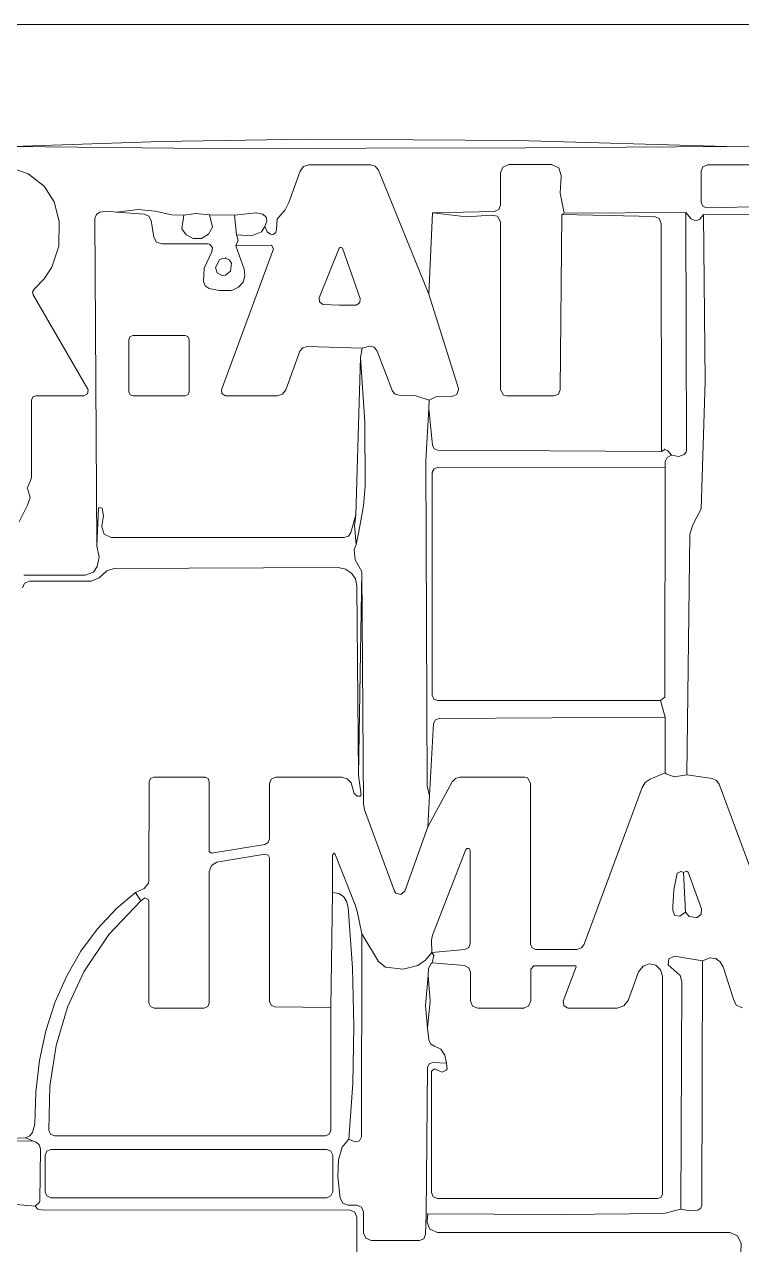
# Model space of a CAD drawing. Extents: x 0 to 650, y 0 to 488.
# Drawn here: x 338.6 to 410, y 366.4 to 488 of the extents above; entities that cross this region are included whole.
import ezdxf

# ---------------------------------------------------------------- set-up
doc = ezdxf.new("R2010")
doc.units = 0
doc.linetypes.add('Solid', pattern=[0])
doc.layers.add('Layer 1', color=7, linetype='Solid', lineweight=0)

msp = doc.modelspace()

# ---------------------------------------------------------------- linework, layer by layer
at = {"layer": 'Layer 1', "color": 7, "linetype": 'Solid', "lineweight": 0}
msp.add_line((0, 488), (650, 488), dxfattribs=at)
at = {"layer": 'Layer 1', "color": 254, "linetype": 'Solid', "lineweight": 0}
for p, q in [((366.91, 476.55), (352.19, 476.32)), ((387.7, 476.43), (366.91, 476.55)), ((366.91, 476.55), (366.91, 476.55)), ((352.19, 476.32), (337.48, 475.84)), ((408.5, 475.82), (387.7, 476.43)), ((401.31, 468.85), (392.1, 469.07)), ((401.78, 468.65), (401.31, 468.85)), ((401.98, 468.18), (401.78, 468.65)), ((402.02, 445.45), (401.98, 468.18)), ((345.98, 439.76), (345.82, 436.06)), ((346.01, 439.86), (345.98, 439.76)), ((346.33, 439.81), (346.01, 439.86)), ((346.32, 438.06), (346.46, 439.03)), ((346.46, 439.03), (346.33, 439.81)), ((371.6, 439.13), (371.09, 437.39)), ((346.3, 437.94), (346.32, 438.06)), ((346.53, 437.21), (346.3, 437.94)), ((347.23, 436.89), (346.53, 437.21)), ((370.44, 436.89), (347.23, 436.89)), ((370.85, 437.03), (370.44, 436.89)), ((371.09, 437.39), (370.85, 437.03)), ((345.26, 432.53), (346.03, 432.87)), ((346.03, 432.87), (346.82, 433.57)), ((346.82, 433.57), (347.52, 433.8)), ((347.52, 433.8), (369.84, 433.88)), ((369.84, 433.88), (370.55, 433.74)), ((370.55, 433.74), (371.15, 433.34)), ((371.15, 433.34), (371.55, 432.75)), ((338.41, 431.86), (338.61, 432.33)), ((338.61, 432.33), (339.09, 432.53)), ((339.09, 432.53), (345.26, 432.53)), ((371.55, 432.75), (371.7, 432.04)), ((371.7, 432.04), (371.87, 413.19)), ((349.66, 401.52), (347.77, 399.91)), ((369.89, 401.4), (369.27, 401.51)), ((370.35, 401.13), (369.89, 401.4)), ((347.01, 397.32), (350.2, 400.67)), ((370.68, 400.66), (370.35, 401.13)), ((370.35, 401.13), (370.35, 401.13)), ((370.35, 401.13), (370.35, 401.13)), ((370.83, 400.02), (370.68, 400.66)), ((371.25, 394.01), (370.83, 400.02)), ((347.77, 399.91), (345.87, 397.88)), ((345.87, 397.88), (344.23, 395.67)), ((344.5, 393.6), (347.01, 397.32)), ((344.23, 395.67), (342.81, 393.21)), ((371.4, 388.16), (371.25, 394.01)), ((342.81, 393.21), (341.67, 390.61)), ((342.88, 390.08), (344.5, 393.6)), ((344.5, 393.6), (344.5, 393.6)), ((344.5, 393.6), (344.5, 393.6)), ((341.67, 390.61), (340.74, 387.73)), ((341.75, 386.28), (342.88, 390.08)), ((369.11, 390.04), (369.11, 377.81)), ((371.28, 382.47), (371.4, 388.16)), ((340.74, 387.73), (340.1, 384.76)), ((341.14, 382.21), (341.75, 386.28)), ((340.1, 384.76), (339.72, 381.61)), ((341.02, 377.85), (341.14, 382.21)), ((370.88, 376.94), (371.28, 382.47)), ((339.72, 381.61), (339.62, 378.43)), ((339.62, 378.43), (339.42, 377.59)), ((339.13, 377.28), (338.72, 377.06)), ((339.42, 377.59), (339.13, 377.28)), ((341.2, 377.45), (341.02, 377.85)), ((341.61, 377.28), (341.2, 377.45)), ((368.57, 377.28), (341.61, 377.28)), ((368.95, 377.44), (368.57, 377.28)), ((369.11, 377.81), (368.95, 377.44)), ((340.82, 375.74), (340.65, 375.34)), ((341.22, 375.91), (340.82, 375.74)), ((368.72, 375.91), (341.22, 375.91)), ((369.12, 375.74), (368.72, 375.91)), ((369.29, 375.34), (369.12, 375.74)), ((340.65, 375.34), (340.65, 371.68)), ((369.29, 371.68), (369.29, 375.34)), ((340.65, 371.68), (340.82, 371.28)), ((340.82, 371.28), (341.22, 371.11)), ((341.22, 371.11), (368.72, 371.11)), ((368.72, 371.11), (369.12, 371.28)), ((369.12, 371.28), (369.29, 371.68)), ((339.66, 370.26), (339.95, 369.98)), ((339.95, 369.98), (340.31, 369.89)), ((340.31, 369.89), (371.02, 369.85)), ((371.02, 369.85), (371.5, 369.66)), ((371.5, 369.66), (371.7, 369.18)), ((371.7, 369.18), (371.7, 369.18)), ((371.7, 369.18), (371.72, 352.98)), ((378.67, 368.73), (378.68, 368.79)), ((378.96, 367.96), (378.67, 368.73)), ((378.68, 368.79), (378.76, 369.51)), ((379.72, 367.63), (378.96, 367.96)), ((408.83, 367.63), (379.72, 367.63)), ((409.6, 367.32), (408.83, 367.63)), ((409.94, 366.56), (409.6, 367.32)), ((409.76, 361.35), (409.94, 366.56))]:
    msp.add_line(p, q, dxfattribs=at)
at = {"layer": 'Layer 1', "color": 250, "linetype": 'Solid', "lineweight": 0}
for p, q in [((356.75, 475.62), (337.48, 475.84)), ((408.5, 475.82), (388.51, 475.69)), ((404.46, 469.26), (392.32, 469.21)), ((355.67, 469.16), (354.47, 468.98)), ((357.01, 469.03), (355.67, 469.16)), ((361.68, 469.22), (359.52, 468.98)), ((362.32, 469.1), (361.68, 469.22)), ((362.66, 468.81), (362.32, 469.1)), ((362.54, 467.87), (362.73, 468.41)), ((362.73, 468.41), (362.66, 468.81)), ((362.66, 468.81), (362.66, 468.81)), ((362.66, 468.81), (362.66, 468.81)), ((359.89, 466.49), (359.71, 467.05)), ((359.64, 465.93), (359.89, 466.49)), ((402.6, 444.86), (403.02, 445.07)), ((378.7, 412.09), (378.57, 444.54)), ((402.39, 444.44), (402.6, 444.86)), ((402.39, 443.82), (402.39, 444.44)), ((345.82, 436.06), (346.05, 434.92)), ((371.44, 435.66), (371.63, 436.2)), ((371.54, 434.64), (371.44, 435.66)), ((371.44, 435.66), (371.44, 435.66)), ((346.05, 434.92), (345.85, 433.99)), ((372.18, 433.51), (371.54, 434.64)), ((344.66, 433.12), (338.53, 433.12)), ((345.46, 433.44), (344.66, 433.12)), ((345.85, 433.99), (345.46, 433.44)), ((345.85, 433.99), (345.85, 433.99)), ((402.38, 418.99), (401.92, 420.63)), ((402.5, 413.32), (402.4, 413.44)), ((403.27, 413.03), (402.5, 413.32)), ((402.5, 413.32), (402.5, 413.32)), ((404.53, 413.22), (403.27, 413.03)), ((403.94, 403.62), (403.57, 403.43)), ((403.97, 403.61), (403.94, 403.62)), ((404.21, 403.5), (403.97, 403.61)), ((403.57, 403.43), (403.26, 401.78)), ((403.26, 401.78), (403.15, 400.13)), ((403.15, 400.13), (403.16, 399.71)), ((403.16, 399.71), (403.35, 399.23)), ((403.35, 399.23), (403.86, 399.14)), ((403.86, 399.14), (404.4, 399.57)), ((370.88, 376.94), (370.23, 376.13)), ((339.51, 376.75), (339.77, 376.65)), ((339.77, 376.65), (340.08, 376.37)), ((340.08, 376.37), (340.19, 375.97)), ((340.19, 375.97), (340.13, 370.75)), ((370.23, 376.13), (369.87, 374.88)), ((369.87, 374.88), (369.8, 373.19)), ((369.8, 373.19), (370.02, 371.06)), ((370.02, 371.06), (370.3, 370.56)), ((340.11, 370.65), (339.66, 370.26)), ((340.13, 370.75), (340.11, 370.65)), ((370.3, 370.56), (370.84, 370.36)), ((370.84, 370.36), (371.7, 370.36)), ((371.7, 370.36), (372.17, 370.16)), ((372.17, 370.16), (372.37, 369.69)), ((372.37, 369.69), (372.37, 367.59)), ((378.54, 367.43), (378.61, 369.46)), ((372.37, 367.59), (372.59, 367.07)), ((378.36, 367.02), (378.54, 367.43)), ((372.59, 367.07), (373.11, 366.85)), ((373.11, 366.85), (377.94, 366.85)), ((377.94, 366.85), (378.36, 367.02))]:
    msp.add_line(p, q, dxfattribs=at)
at = {"layer": 'Layer 1', "color": 252, "linetype": 'Solid', "lineweight": 0}
for p, q in [((388.51, 475.69), (356.75, 475.62)), ((347.76, 469.29), (350.53, 469.08)), ((350.53, 469.08), (350.98, 468.89)), ((350.98, 468.89), (351.21, 468.46)), ((351.21, 468.46), (351.49, 466.79)), ((392.32, 469.21), (392.1, 469.07)), ((406.37, 452.43), (406.21, 469.06)), ((359.71, 467.05), (361.22, 466.92)), ((361.22, 466.92), (362.2, 467.34)), ((362.2, 467.34), (362.54, 467.87)), ((362.2, 467.34), (362.2, 467.34)), ((351.49, 466.79), (351.76, 466.32)), ((351.76, 466.32), (352.27, 466.13)), ((352.27, 466.13), (356.86, 466.13)), ((356.86, 466.13), (357.02, 466.1)), ((357.02, 466.1), (357.33, 465.78)), ((357.33, 465.78), (357.25, 465.33)), ((360.46, 463.61), (359.64, 465.93)), ((357.25, 465.33), (356.48, 463.7)), ((358.01, 464.54), (357.63, 463.79)), ((358.28, 464.69), (358.01, 464.54)), ((358.62, 464.72), (358.28, 464.69)), ((358.97, 464.55), (358.62, 464.72)), ((359.2, 464.22), (358.97, 464.55)), ((356.48, 463.7), (356.42, 462.39)), ((357.63, 463.79), (357.63, 463.77)), ((357.63, 463.77), (357.79, 463.24)), ((357.79, 463.24), (358.3, 462.98)), ((358.61, 463.01), (359.1, 463.41)), ((359.1, 463.41), (359.2, 464.22)), ((360.55, 462.95), (360.46, 463.61)), ((356.42, 462.39), (356.6, 461.96)), ((356.6, 461.96), (356.99, 461.69)), ((358.3, 462.98), (358.61, 463.01)), ((359.92, 461.81), (360.36, 462.31)), ((360.36, 462.31), (360.55, 462.95)), ((356.99, 461.69), (357.99, 461.48)), ((357.99, 461.48), (359.14, 461.5)), ((359.14, 461.5), (359.32, 461.53)), ((359.32, 461.53), (359.92, 461.81)), ((405.96, 439.75), (406.37, 452.43)), ((402.34, 445.65), (402.02, 445.45)), ((402.66, 445.52), (402.34, 445.65)), ((403.02, 445.07), (402.66, 445.52)), ((402.37, 421), (402.39, 443.82)), ((371.46, 438.04), (371.6, 439.13)), ((405.15, 438.14), (405.96, 439.75)), ((371.63, 436.2), (371.46, 438.04)), ((404.86, 437.23), (405.15, 438.14)), ((404.53, 413.22), (404.86, 437.23)), ((372.18, 433.51), (371.87, 413.19)), ((401.92, 420.63), (402.37, 420.97)), ((402.37, 420.97), (402.37, 421)), ((402.4, 413.44), (402.38, 418.99)), ((404.21, 403.5), (404.4, 399.57)), ((350.2, 400.67), (349.66, 401.52)), ((369.27, 401.51), (369.11, 390.04)), ((379, 390.68), (378.81, 393.24)), ((378.73, 387.99), (379, 390.68)), ((338.72, 377.06), (339.51, 376.75)), ((378.76, 369.51), (378.61, 369.46))]:
    msp.add_line(p, q, dxfattribs=at)
at = {"layer": 'Layer 1', "color": 47, "linetype": 'Solid', "lineweight": 0}
for p, q in [((388.51, 475.69), (356.75, 475.62)), ((338.98, 473.12), (336.97, 473.8)), ((340.58, 471.87), (338.98, 473.12)), ((366.05, 473.37), (364.93, 470.25)), ((366.37, 473.83), (366.05, 473.37)), ((366.9, 474.01), (366.37, 473.83)), ((373.05, 474.01), (366.9, 474.01)), ((373.53, 473.86), (373.05, 474.01)), ((373.85, 473.47), (373.53, 473.86)), ((378.87, 461.13), (373.85, 473.47)), ((386.24, 473.79), (386, 473.2)), ((386, 473.2), (386, 469.99)), ((386.83, 474.03), (386.24, 473.79)), ((391.06, 474.03), (386.83, 474.03)), ((391.79, 473.71), (391.06, 474.03)), ((392.04, 472.95), (391.79, 473.71)), ((392.03, 472.86), (392.04, 472.95)), ((406.15, 473.82), (405.97, 473.38)), ((405.97, 473.38), (405.97, 470.28)), ((406.59, 474), (406.15, 473.82)), ((427.3, 474), (406.59, 474)), ((341.55, 470.32), (340.58, 471.87)), ((391.95, 471.18), (392.03, 472.86)), ((392.32, 469.21), (391.95, 471.18)), ((342.05, 468.36), (341.55, 470.32)), ((364.57, 469.53), (364.11, 469.02)), ((364.93, 470.25), (364.57, 469.53)), ((385.39, 469.36), (379.22, 469.23)), ((385.82, 469.55), (385.39, 469.36)), ((386, 469.99), (385.82, 469.55)), ((405.97, 470.28), (406.13, 469.89)), ((406.13, 469.89), (406.51, 469.71)), ((406.51, 469.71), (412.98, 469.85)), ((342.01, 465.92), (342.05, 468.36)), ((363.75, 468.59), (363.69, 467.59)), ((364.11, 469.02), (363.75, 468.59)), ((362.78, 467.35), (362.54, 467.87)), ((363.11, 467.1), (362.78, 467.35)), ((363.34, 467.08), (363.11, 467.1)), ((363.37, 467.08), (363.34, 467.08)), ((363.64, 467.27), (363.37, 467.08)), ((363.69, 467.59), (363.64, 467.27)), ((341.33, 463.81), (342.01, 465.92)), ((340.57, 462.64), (341.33, 463.81)), ((341.33, 463.81), (341.33, 463.81)), ((339.56, 461.61), (340.57, 462.64)), ((339.41, 461.36), (339.56, 461.61)), ((339.46, 461.07), (339.41, 461.36)), ((344.9, 451.66), (339.46, 461.07)), ((372.94, 455.95), (372.23, 455.75)), ((373.43, 455.84), (372.94, 455.95)), ((372.48, 448.38), (372.07, 454.83)), ((373.71, 455.45), (373.43, 455.84)), ((373.43, 455.84), (373.43, 455.84)), ((375.24, 451.47), (373.71, 455.45)), ((339.43, 450.88), (339.75, 451.01)), ((339.75, 451.01), (344.52, 451.01)), ((344.52, 451.01), (344.87, 451.18)), ((344.87, 451.18), (344.94, 451.56)), ((344.94, 451.56), (344.9, 451.66)), ((375.51, 451.15), (375.24, 451.47)), ((375.92, 451.06), (375.51, 451.15)), ((377.55, 451.01), (375.92, 451.06)), ((378.88, 450.58), (377.55, 451.01)), ((339.3, 450.56), (339.43, 450.88)), ((339.3, 442.83), (339.3, 450.56)), ((378.85, 449.74), (378.57, 444.54)), ((372.53, 441.97), (372.48, 448.38)), ((339.14, 442.41), (339.3, 442.83)), ((338.88, 441.78), (339.14, 442.41)), ((338.93, 441.66), (338.88, 441.78)), ((339.17, 440.88), (338.93, 441.66)), ((372.36, 440.03), (372.53, 441.97)), ((338.08, 438.45), (338.92, 440.1)), ((338.92, 440.1), (339.17, 440.88)), ((371.89, 437.49), (372.36, 440.03)), ((371.63, 436.2), (371.89, 437.49)), ((372.36, 410.31), (372.18, 433.51)), ((378.7, 412.09), (378.92, 411.19)), ((372.47, 409.74), (372.36, 410.31)), ((375.45, 401.64), (372.47, 409.74)), ((378.76, 408.05), (376.46, 401.65)), ((375.58, 401.45), (375.45, 401.64)), ((376.07, 401.31), (375.58, 401.45)), ((376.46, 401.65), (376.07, 401.31)), ((373.84, 394.63), (372.18, 397.41)), ((379.15, 395.53), (378.52, 394.78)), ((379.35, 395.23), (379.15, 395.53)), ((379.18, 394.5), (379.35, 395.23)), ((374.55, 394.09), (373.84, 394.63)), ((376.31, 393.88), (374.55, 394.09)), ((377.77, 394.25), (376.31, 393.88)), ((378.52, 394.78), (377.77, 394.25)), ((377.77, 394.25), (377.77, 394.25)), ((377.77, 394.25), (377.77, 394.25)), ((378.72, 384.07), (378.89, 384.44)), ((378.89, 384.44), (379.27, 384.58)), ((379.27, 384.58), (380.61, 384.5)), ((378.61, 369.46), (378.72, 384.06)), ((378.72, 384.06), (378.72, 384.07)), ((339.51, 376.75), (333.21, 376.84))]:
    msp.add_line(p, q, dxfattribs=at)
at = {"layer": 'Layer 1', "color": 8, "linetype": 'Solid', "lineweight": 0}
for p, q in [((494.97, 475.79), (408.5, 475.82)), ((346.12, 469.31), (345.76, 469.07)), ((346.91, 469.4), (346.12, 469.31)), ((347.76, 469.29), (346.91, 469.4)), ((345.76, 469.07), (345.62, 468.66)), ((345.62, 468.66), (345.82, 436.06)), ((379.22, 469.23), (378.87, 461.13)), ((413.99, 469.04), (406.21, 469.06)), ((372.23, 455.75), (372.07, 454.83)), ((378.85, 449.74), (378.88, 450.58)), ((378.92, 411.19), (378.76, 408.05)), ((372.18, 397.41), (372.15, 377.16)), ((378.84, 393.95), (378.81, 393.24)), ((379.09, 394.43), (378.84, 393.95)), ((379.18, 394.5), (379.09, 394.43)), ((379.09, 394.43), (379.09, 394.43)), ((378.73, 387.99), (378.85, 386.82)), ((378.85, 386.82), (379.03, 386.42)), ((379.03, 386.42), (379.41, 386.2)), ((379.41, 386.2), (380.06, 385.89)), ((380.06, 385.89), (380.06, 385.89)), ((380.06, 385.89), (380.45, 385.32)), ((380.45, 385.32), (380.61, 384.5)), ((371.43, 376.7), (370.88, 376.94)), ((372.15, 377.16), (371.96, 376.77)), ((371.53, 376.67), (371.43, 376.7)), ((371.96, 376.77), (371.53, 376.67)), ((337.78, 370.43), (339.66, 370.26))]:
    msp.add_line(p, q, dxfattribs=at)
at = {"layer": 'Layer 1', "color": 59, "linetype": 'Solid', "lineweight": 0}
for p, q in [((349.93, 469.56), (347.76, 469.29)), ((351.62, 469.39), (349.93, 469.56)), ((353.27, 469.03), (351.62, 469.39)), ((404.96, 468.62), (404.46, 469.26)), ((354.47, 468.98), (353.27, 469.03)), ((359.52, 468.98), (357.01, 469.03)), ((405.45, 468.42), (404.96, 468.62)), ((405.84, 468.59), (405.45, 468.42)), ((406.21, 469.06), (405.84, 468.59)), ((378.57, 444.54), (378.7, 412.09)), ((378.81, 393.24), (378.53, 390.24)), ((378.53, 390.24), (378.73, 387.99))]:
    msp.add_line(p, q, dxfattribs=at)
at = {"layer": 'Layer 1', "color": 251, "linetype": 'Solid', "lineweight": 0}
for p, q in [((404.46, 469.26), (404.52, 445.58)), ((354.47, 468.98), (354.27, 467.63)), ((357.33, 467.79), (357.01, 469.03)), ((359.52, 468.98), (359.71, 467.05)), ((354.27, 467.63), (354.69, 467.04)), ((354.69, 467.04), (355.41, 466.66)), ((356.22, 466.68), (356.92, 467.09)), ((356.92, 467.09), (357.33, 467.79)), ((355.41, 466.66), (356.22, 466.68)), ((403.76, 444.96), (403.02, 445.07)), ((404.28, 445.14), (403.76, 444.96)), ((404.48, 445.39), (404.28, 445.14)), ((404.28, 445.14), (404.28, 445.14)), ((404.52, 445.58), (404.48, 445.39)), ((403.32, 395.16), (402.74, 394.92)), ((406.1, 394.71), (403.32, 395.16)), ((402.74, 394.92), (402.7, 394.3)), ((402.7, 394.3), (402.97, 394.04)), ((402.97, 394.04), (403.87, 393.23)), ((403.87, 393.23), (404.03, 392.75)), ((404.03, 392.75), (404.04, 392.63)), ((404.04, 392.63), (403.94, 369.98))]:
    msp.add_line(p, q, dxfattribs=at)
at = {"layer": 'Layer 1', "color": 9, "linetype": 'Solid', "lineweight": 0}
for p, q in [((382.61, 468.83), (379.22, 469.23)), ((385.06, 469), (382.61, 468.83)), ((385.68, 468.88), (385.06, 469)), ((386, 468.33), (385.68, 468.88)), ((386, 468.25), (386, 468.33)), ((386, 451.58), (386, 468.25)), ((392.1, 469.07), (391.95, 451.58)), ((358.22, 451.59), (363.4, 465.65)), ((363.15, 466), (359.64, 465.93)), ((363.2, 466), (363.15, 466)), ((363.4, 465.65), (363.2, 466)), ((369.92, 465.72), (367.95, 460.77)), ((370.04, 465.77), (369.92, 465.72)), ((370.09, 465.77), (370.04, 465.77)), ((370.14, 465.77), (370.09, 465.77)), ((370.26, 465.71), (370.14, 465.77)), ((372.04, 460.69), (370.26, 465.71)), ((367.95, 460.77), (367.97, 460.37)), ((378.87, 461.13), (381.81, 451.74)), ((367.97, 460.37), (368.28, 460.12)), ((368.28, 460.12), (368.34, 460.11)), ((368.34, 460.11), (369.98, 460.04)), ((369.98, 460.04), (371.63, 460.04)), ((371.63, 460.04), (371.69, 460.05)), ((371.69, 460.05), (372, 460.29)), ((372, 460.29), (372.04, 460.69)), ((349.11, 456.87), (348.99, 456.59)), ((348.99, 456.59), (349.01, 451.39)), ((349.39, 456.99), (349.11, 456.87)), ((354.59, 457.01), (349.39, 456.99)), ((354.87, 456.89), (354.59, 457.01)), ((354.99, 456.61), (354.87, 456.89)), ((355.01, 451.41), (354.99, 456.61)), ((366.75, 455.92), (366.31, 455.79)), ((372.23, 455.75), (366.75, 455.92)), ((366.03, 455.43), (364.61, 451.59)), ((366.31, 455.79), (366.03, 455.43)), ((372.07, 454.83), (371.6, 439.13)), ((349.01, 451.39), (349.13, 451.11)), ((349.13, 451.11), (349.41, 450.99)), ((349.41, 450.99), (354.61, 451.01)), ((354.61, 451.01), (354.89, 451.13)), ((354.89, 451.13), (355.01, 451.41)), ((358.25, 451.23), (358.22, 451.59)), ((358.54, 451.02), (358.25, 451.23)), ((358.62, 451.01), (358.54, 451.02)), ((363.77, 451.01), (358.62, 451.01)), ((364.28, 451.17), (363.77, 451.01)), ((364.61, 451.59), (364.28, 451.17)), ((381.66, 451.12), (381.16, 450.92)), ((381.83, 451.63), (381.66, 451.12)), ((381.81, 451.74), (381.83, 451.63)), ((386.31, 451.06), (386, 451.58)), ((386.59, 450.99), (386.31, 451.06)), ((391.77, 451.16), (391.35, 450.99)), ((391.95, 451.58), (391.77, 451.16)), ((379.56, 450.9), (378.88, 450.58)), ((381.16, 450.92), (379.56, 450.9)), ((391.35, 450.99), (386.59, 450.99)), ((379.22, 446.09), (378.85, 449.74)), ((379.4, 445.73), (379.22, 446.09)), ((379.77, 445.59), (379.4, 445.73)), ((402.02, 445.45), (379.77, 445.59)), ((379.73, 443.84), (379.38, 443.71)), ((402.39, 443.82), (379.73, 443.84)), ((379.38, 443.71), (379.2, 443.38)), ((379.2, 443.38), (379.2, 443.31)), ((379.2, 443.31), (379.2, 421.19)), ((379.2, 421.19), (379.2, 421.19)), ((379.2, 421.19), (379.37, 420.79)), ((379.37, 420.79), (379.77, 420.63)), ((379.77, 420.63), (401.92, 420.63)), ((379.34, 418.34), (378.92, 411.19)), ((379.51, 418.71), (379.34, 418.34)), ((379.89, 418.86), (379.51, 418.71)), ((402.38, 418.99), (379.89, 418.86)), ((400.89, 412.8), (402.4, 413.44)), ((351.02, 412.55), (351, 402.75)), ((351.15, 412.87), (351.02, 412.55)), ((351.47, 413), (351.15, 412.87)), ((356.59, 413), (351.47, 413)), ((356.88, 412.88), (356.59, 413)), ((356.59, 413), (356.59, 413)), ((357, 412.58), (356.88, 412.88)), ((357, 405.61), (357, 412.58)), ((363.18, 412.82), (363, 412.38)), ((363, 412.38), (363, 406.87)), ((363.62, 413), (363.18, 412.82)), ((370.2, 413), (363.62, 413)), ((370.73, 412.85), (370.2, 413)), ((371.12, 412.45), (370.73, 412.85)), ((371.43, 411.38), (371.12, 412.45)), ((371.87, 413.19), (372.14, 411.25)), ((378.76, 408.05), (381.18, 412.55)), ((381.18, 412.55), (381.5, 412.88)), ((381.5, 412.88), (381.95, 413)), ((381.95, 413), (388.41, 413)), ((388.41, 413), (388.69, 412.93)), ((388.69, 412.93), (388.99, 412.42)), ((388.99, 412.42), (388.99, 396.35)), ((400.1, 411.97), (400.41, 412.47)), ((400.41, 412.47), (400.89, 412.8)), ((407.08, 412.86), (404.53, 413.22)), ((407.5, 412.68), (407.08, 412.86)), ((407.77, 412.3), (407.5, 412.68)), ((415.71, 390.78), (407.77, 412.3)), ((371.74, 411.1), (371.43, 411.38)), ((372.02, 411.1), (371.74, 411.1)), ((372.03, 411.1), (372.02, 411.1)), ((372.14, 411.25), (372.03, 411.1)), ((394.34, 396.36), (400.1, 411.97)), ((362.53, 406.31), (357.21, 405.43)), ((362.87, 406.5), (362.53, 406.31)), ((363, 406.87), (362.87, 406.5)), ((357, 405.6), (357, 405.61)), ((357.21, 405.43), (357, 405.6)), ((362.55, 405.32), (357.77, 404.53)), ((362.85, 405.24), (362.55, 405.32)), ((363, 404.97), (362.85, 405.24)), ((363, 404.94), (363, 404.97)), ((363, 390.66), (363, 404.94)), ((369.42, 405.44), (369.27, 405.24)), ((369.27, 405.24), (369.27, 401.51)), ((369.43, 405.44), (369.42, 405.44)), ((369.49, 405.41), (369.43, 405.44)), ((371.53, 400.3), (369.49, 405.41)), ((382.56, 405.79), (379.23, 397.27)), ((382.64, 405.89), (382.56, 405.79)), ((382.87, 405.9), (382.64, 405.89)), ((382.99, 405.7), (382.87, 405.9)), ((382.99, 396.44), (382.99, 405.7)), ((357.22, 404.22), (357, 403.62)), ((357, 403.62), (357, 390.49)), ((357.77, 404.53), (357.22, 404.22)), ((404.5, 403.63), (404.21, 403.5)), ((404.67, 403.53), (404.5, 403.63)), ((350.95, 402.43), (350.52, 401.9)), ((351, 402.75), (350.95, 402.43)), ((406.01, 399.88), (404.67, 403.53)), ((350.52, 401.9), (349.66, 401.52)), ((350.59, 400.99), (350.2, 400.67)), ((350.93, 400.8), (350.59, 400.99)), ((351, 400.62), (350.93, 400.8)), ((351, 390.5), (351, 400.62)), ((371.72, 399.65), (371.53, 400.3)), ((372.18, 397.41), (371.72, 399.65)), ((404.4, 399.57), (404.79, 399.12)), ((404.79, 399.12), (405.49, 399.01)), ((405.49, 399.01), (405.56, 399.02)), ((405.56, 399.02), (405.98, 399.35)), ((405.98, 399.35), (406.01, 399.88)), ((379.23, 397.27), (379.14, 396.76)), ((379.14, 396.76), (379.15, 395.53)), ((382.83, 396.03), (382.99, 396.44)), ((388.99, 396.35), (389.14, 396)), ((394.05, 395.99), (394.34, 396.36)), ((379.15, 395.53), (382.44, 395.83)), ((382.44, 395.83), (382.83, 396.03)), ((389.14, 396), (389.49, 395.85)), ((389.49, 395.85), (393.61, 395.85)), ((393.61, 395.85), (394.05, 395.99)), ((382.41, 394.23), (379.18, 394.5)), ((382.83, 394.02), (382.41, 394.23)), ((383, 393.59), (382.83, 394.02)), ((389.32, 394.2), (389, 393.88)), ((389, 393.88), (389, 390.73)), ((393.47, 394.2), (389.32, 394.2)), ((392.25, 390.68), (393.52, 394.12)), ((393.48, 394.2), (393.47, 394.2)), ((393.52, 394.12), (393.48, 394.2)), ((400.19, 394.19), (399.74, 393.61)), ((400.81, 394.4), (400.19, 394.19)), ((401.45, 394.27), (400.81, 394.4)), ((401.93, 393.81), (401.45, 394.27)), ((406.04, 370.37), (406.1, 394.71)), ((406.1, 394.71), (406.87, 394.99)), ((406.87, 394.99), (407.48, 394.92)), ((407.48, 394.92), (407.48, 394.92)), ((407.48, 394.92), (407.87, 394.62)), ((407.87, 394.62), (408.15, 394.1)), ((408.15, 394.1), (409.2, 390.9)), ((383, 390.72), (383, 393.59)), ((399.74, 393.61), (398.69, 390.75)), ((402.11, 393.18), (401.93, 393.81)), ((402.11, 371.47), (402.11, 393.18)), ((351.15, 390.14), (351, 390.5)), ((357, 390.49), (356.85, 390.14)), ((363.16, 390.29), (363, 390.66)), ((363.53, 390.13), (363.16, 390.29)), ((383.22, 390.2), (383, 390.72)), ((389, 390.73), (388.78, 390.2)), ((392.29, 390.25), (392.25, 390.68)), ((392.64, 390.01), (392.29, 390.25)), ((398.69, 390.75), (398.27, 390.21)), ((409.2, 390.9), (409.47, 390.29)), ((409.47, 390.29), (410.09, 390.03)), ((351.5, 389.99), (351.15, 390.14)), ((356.5, 389.99), (351.5, 389.99)), ((351.5, 389.99), (351.5, 389.99)), ((356.85, 390.14), (356.5, 389.99)), ((369.11, 390.04), (363.53, 390.13)), ((383.74, 389.98), (383.22, 390.2)), ((388.26, 389.98), (383.74, 389.98)), ((388.78, 390.2), (388.26, 389.98)), ((392.72, 390), (392.64, 390.01)), ((397.62, 390), (392.72, 390)), ((398.27, 390.21), (397.62, 390)), ((380.61, 384.5), (380.67, 383.96)), ((379.44, 383.93), (379.11, 383.72)), ((379.11, 383.72), (379.11, 383.69)), ((379.11, 383.69), (379.11, 371.63)), ((379.9, 383.76), (379.44, 383.93)), ((380.18, 383.63), (379.9, 383.76)), ((380.57, 383.81), (380.18, 383.63)), ((380.67, 383.96), (380.57, 383.81)), ((338.72, 377.06), (337.16, 377)), ((379.11, 371.63), (379.29, 371.21)), ((379.29, 371.21), (379.71, 371.04)), ((379.71, 371.04), (401.67, 371.04)), ((401.67, 371.04), (401.98, 371.17)), ((401.98, 371.17), (402.11, 371.47)), ((402.11, 371.47), (402.11, 371.47)), ((402.25, 369.54), (403.94, 369.98)), ((403.94, 369.98), (404.85, 369.81)), ((404.85, 369.81), (405.64, 369.87)), ((405.64, 369.87), (405.93, 370.05)), ((405.93, 370.05), (406.04, 370.37)), ((378.76, 369.51), (391.96, 369.42)), ((391.96, 369.42), (402.25, 369.54))]:
    msp.add_line(p, q, dxfattribs=at)
at = {"layer": 'Layer 1', "color": 252, "linetype": 'Solid', "lineweight": 0}
for p in [(358.62, 464.72), (402.34, 445.65)]:
    msp.add_point(p, dxfattribs=at)
at = {"layer": 'Layer 1', "color": 9, "linetype": 'Solid', "lineweight": 0}
for p in [(368.28, 460.12), (379.2, 443.38), (356.59, 413), (407.48, 394.92), (388.26, 389.98)]:
    msp.add_point(p, dxfattribs=at)
at = {"layer": 'Layer 1', "color": 254, "linetype": 'Solid', "lineweight": 0}
msp.add_point((378.67, 368.73), dxfattribs=at)

doc.saveas('drawing.dxf')
